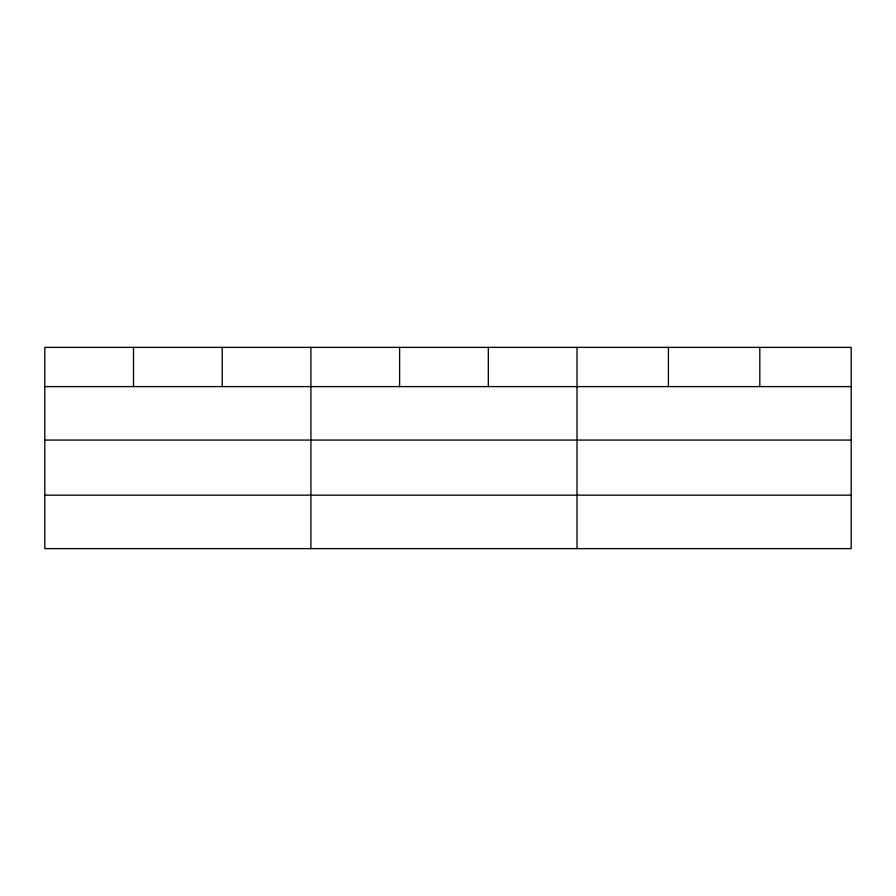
<?xml version="1.0" encoding="UTF-8"?>
<svg xmlns="http://www.w3.org/2000/svg" width="896" height="896" viewBox="0 0 896 896"><rect width="100%" height="100%" fill="white"/><g stroke="black" fill="none" stroke-linecap="round" stroke-linejoin="round"><path stroke-width="1.34" d="M851.2 440.07L851.2 347.368L44.8 347.368L44.8 548.632L851.2 548.632L851.2 440.07L44.8 440.07M44.8 386.602L851.2 386.602M44.8 495.163L851.2 495.163M759.808 347.368L759.808 386.602M668.416 347.368L668.416 386.602M577.024 347.368L577.024 548.632M488.32 347.368L488.32 386.602M399.616 347.368L399.616 386.602M310.912 347.368L310.912 548.632M222.208 347.368L222.208 386.602M133.504 347.368L133.504 386.602"/></g></svg>
